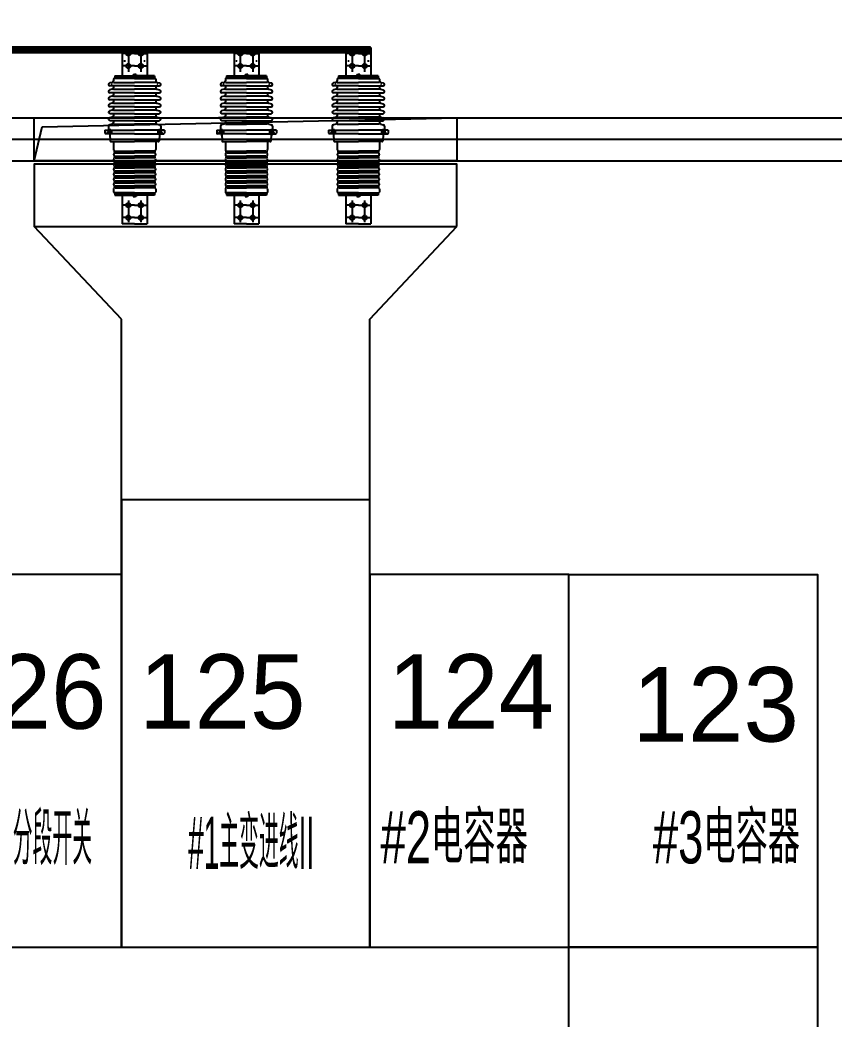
# Model space of a CAD drawing. Extents: x 3213259 to 3716512, y 332899 to 392399.
# Drawn here: x 3269788 to 3273062, y 357823 to 361842 of the extents above; entities that cross this region are included whole.
import ezdxf
from ezdxf.enums import TextEntityAlignment as Align

# ---------------------------------------------------------------- set-up
doc = ezdxf.new("R2010")
doc.units = 0
doc.header["$LTSCALE"] = 1000
doc.header["$MEASUREMENT"] = 0
doc.linetypes.add('CENTER', pattern=[50.8, 31.75, -6.35, 6.35, -6.35])
doc.linetypes.add('DOTE', pattern=[2.42, 2, -0.2, 0.02, -0.2])
for name, color, linetype in [('Cen', 4, 'CENTER'), ('DIM', 7, 'Continuous'), ('JZX_WALL', 50, 'Continuous'), ('Lz3_autosign', 7, 'Continuous'), ('PART', 1, 'Continuous'), ('电缆', 6, 'Continuous'), ('立面填充', 8, 'Continuous'), ('设备', 253, 'Continuous')]:
    doc.layers.add(name, color=color, linetype=linetype)
doc.layers.add('JYBASE', color=255, linetype='Continuous', lineweight=0)
doc.layers.add('JZX_DOTE', color=14, linetype='DOTE', lineweight=0)
doc.styles.add('sepd_yb2', font='sepd_gbe.shx', dxfattribs={"width": 0.8, "bigfont": 'sepd_gbc.shx'})
pattern_1 = [(90, (38683506.7, 5563254.86), (-538.815, 538.815), [142.875, -934.755]), (45, (38683506.7, 5563254.86), (-538.815367, 538.815367), [142.875, -619.125]), (135, (38683506.7, 5563254.86), (-538.815367, -538.815367), [142.875, -619.125])]

# ---------------------------------------------------------------- blocks, each defined once
blk = doc.blocks.new('A$C62D55686')
for p, q in [((44934.4, 13766), (44834.4, 13766)), ((45794.1, 13580), (44094.1, 13580)), ((44094.1, 13580), (44094.1, 13330)), ((45794.1, 13330), (45794.1, 13580)), ((44094.1, 13330), (45794.1, 13330)), ((44444.1, 12956.3), (44094.1, 13330)), ((45444.1, 12956.3), (45794.1, 13330))]:
    blk.add_line(p, q)
for points in [[(45794.1, 13330), (45794.1, 13580), (44094.1, 13580), (44094.1, 13330)], [(44444.1, 10430), (45444.1, 10430), (45444.1, 12230), (44444.1, 12230)], [(46244.1, 11930), (47244.1, 11930), (47244.1, 10430), (46244.1, 10430)]]:
    blk.add_lwpolyline(points, close=True)
at = {"color": 1}
blk.add_lwpolyline([(46244.1, 10430), (47244.1, 10430), (47244.1, 7930), (46244.1, 7930)], close=True, dxfattribs=at)
for points in [[(44876.6, 13835.4), (44876.4, 13835.2), (44876, 13835.9)], [(44880.1, 13837.6), (44879.9, 13837.5), (44879.7, 13838.2)], [(44861.9, 13816.5), (44861.8, 13816.7), (44861.1, 13816.3)], [(44866.1, 13810), (44865.9, 13810.2), (44865.5, 13809.6)], [(44869.9, 13806.7), (44869.7, 13806.8), (44869.3, 13806.1)]]:
    blk.add_solid(points)
at = {"layer": 'Cen'}
for p, q in [((44497.5, 14025), (44447.5, 14025)), ((44497.5, 14025), (44447.5, 14025)), ((44472.5, 14051.5), (44472.5, 13951.9)), ((44497.5, 14025), (44547.5, 14025)), ((44497.5, 14025), (44547.5, 14025)), ((44522.5, 14051.5), (44522.5, 13951.9)), ((44947.5, 14025), (44897.5, 14025)), ((44947.5, 14025), (44897.5, 14025)), ((44922.5, 14051.5), (44922.5, 13951.9)), ((44947.5, 14025), (44997.5, 14025)), ((44947.5, 14025), (44997.5, 14025)), ((44972.5, 14051.5), (44972.5, 13951.9)), ((45397.5, 14025), (45347.5, 14025)), ((45397.5, 14025), (45347.5, 14025)), ((45372.5, 14051.5), (45372.5, 13951.9)), ((45397.5, 14025), (45447.5, 14025)), ((45397.5, 14025), (45447.5, 14025)), ((45422.5, 14051.5), (45422.5, 13951.9)), ((44497.5, 13975), (44447.5, 13975)), ((44497.5, 13975), (44447.5, 13975)), ((44497.5, 13975), (44547.5, 13975)), ((44497.5, 13975), (44547.5, 13975)), ((44947.5, 13975), (44897.5, 13975)), ((44947.5, 13975), (44897.5, 13975)), ((44947.5, 13975), (44997.5, 13975)), ((44947.5, 13975), (44997.5, 13975)), ((45397.5, 13975), (45347.5, 13975)), ((45397.5, 13975), (45347.5, 13975)), ((45397.5, 13975), (45447.5, 13975)), ((45397.5, 13975), (45447.5, 13975)), ((44397.5, 13722.6), (44397.5, 13694.1)), ((44597.5, 13722.6), (44597.5, 13694.1)), ((44847.5, 13722.6), (44847.5, 13694.1)), ((45047.5, 13722.6), (45047.5, 13694.1)), ((45297.5, 13722.6), (45297.5, 13694.1)), ((45497.5, 13722.6), (45497.5, 13694.1)), ((44472.5, 13433.4), (44472.5, 13346.6)), ((44522.5, 13433.4), (44522.5, 13346.6)), ((44922.5, 13433.4), (44922.5, 13346.6)), ((44972.5, 13433.4), (44972.5, 13346.6)), ((45372.5, 13433.4), (45372.5, 13346.6)), ((45422.5, 13433.4), (45422.5, 13346.6)), ((44497.5, 13415), (44447.5, 13415)), ((44497.5, 13415), (44447.5, 13415)), ((44497.5, 13415), (44547.5, 13415)), ((44497.5, 13415), (44547.5, 13415)), ((44947.5, 13415), (44897.5, 13415)), ((44947.5, 13415), (44897.5, 13415)), ((44947.5, 13415), (44997.5, 13415)), ((44947.5, 13415), (44997.5, 13415)), ((45397.5, 13415), (45347.5, 13415)), ((45397.5, 13415), (45347.5, 13415)), ((45397.5, 13415), (45447.5, 13415)), ((45397.5, 13415), (45447.5, 13415)), ((44497.5, 13365), (44447.5, 13365)), ((44497.5, 13365), (44447.5, 13365)), ((44497.5, 13365), (44547.5, 13365)), ((44497.5, 13365), (44547.5, 13365)), ((44947.5, 13365), (44897.5, 13365)), ((44947.5, 13365), (44897.5, 13365)), ((44947.5, 13365), (44997.5, 13365)), ((44947.5, 13365), (44997.5, 13365)), ((45397.5, 13365), (45347.5, 13365)), ((45397.5, 13365), (45347.5, 13365)), ((45397.5, 13365), (45447.5, 13365)), ((45397.5, 13365), (45447.5, 13365))]:
    blk.add_line(p, q, dxfattribs=at)
at = {"layer": 'DIM'}
for centre in [(44457.6, 13994.9), (44537.4, 13994.9), (44907.6, 13994.9), (44987.4, 13994.9), (45357.6, 13994.9), (45437.4, 13994.9), (44430.7, 13931.2), (44564.3, 13931.2), (44880.7, 13931.2), (45014.3, 13931.2), (45330.7, 13931.2), (45464.3, 13931.2), (44405.6, 13901.6), (44589.4, 13901.6), (44855.6, 13901.6), (45039.4, 13901.6), (45305.6, 13901.6), (45489.4, 13901.6), (44388.5, 13706.9), (44606.5, 13706.9), (44838.5, 13706.9), (45056.5, 13706.9), (45288.5, 13706.9), (45506.5, 13706.9)]:
    blk.add_circle(centre, 0.4, dxfattribs=at)
at = {"layer": 'JYBASE', "lineweight": -3}
for p, q in [((44094.1, 13766), (45794.1, 13766)), ((44094.1, 13594), (44094.1, 13766)), ((44094.1, 13766), (45794.1, 13766)), ((44094.1, 13594), (44094.1, 13766)), ((44094.1, 13766), (45794.1, 13766)), ((44094.1, 13594), (44094.1, 13766)), ((44125.9, 13729.6), (45794.1, 13766)), ((44125.9, 13729.6), (45794.1, 13766)), ((44125.9, 13729.6), (45794.1, 13766)), ((45794.1, 13766), (45794.1, 13594)), ((45794.1, 13766), (45794.1, 13594)), ((45794.1, 13766), (45794.1, 13594)), ((44094.1, 13594), (44125.9, 13729.6)), ((44094.1, 13594), (44125.9, 13729.6)), ((44094.1, 13594), (44125.9, 13729.6)), ((45794.1, 13594), (44094.1, 13594)), ((45794.1, 13594), (44094.1, 13594)), ((45794.1, 13594), (44094.1, 13594))]:
    blk.add_line(p, q, dxfattribs=at)
at = {"layer": 'JYBASE'}
blk.add_lwpolyline([(44094.1, 13766), (45794.1, 13766), (45794.1, 13594), (44094.1, 13594)], close=True, dxfattribs=at)
blk.add_lwpolyline([(44094.1, 13766), (45794.1, 13766), (45794.1, 13594), (44094.1, 13594)], close=True, dxfattribs=at)
blk.add_lwpolyline([(44094.1, 13594), (44125.9, 13729.6), (45794.1, 13766)], dxfattribs=at)
blk.add_lwpolyline([(44094.1, 13594), (44125.9, 13729.6), (45794.1, 13766)], dxfattribs=at)
at = {"layer": 'JZX_DOTE', "ltscale": 20}
blk.add_line((1143.8, 13680), (49043.8, 13680), dxfattribs=at)
blk.add_line((1143.8, 13680), (49043.8, 13680), dxfattribs=at)
blk.add_line((1143.8, 13680), (49043.8, 13680), dxfattribs=at)
at = {"layer": 'JZX_WALL'}
for p, q in [((41993.8, 13766), (47793.8, 13766)), ((41993.8, 13594), (47793.8, 13594))]:
    blk.add_line(p, q, dxfattribs=at)
at = {"layer": 'Lz3_autosign', "color": 7, "linetype": 'ByBlock', "const_width": 30}
blk.add_lwpolyline([(42440.5, 14040), (45447.5, 14040)], dxfattribs=at)
at = {"layer": 'PART'}
for p, q in [((44497.5, 14050), (44447.5, 14050)), ((44497.5, 14050), (44447.5, 14050)), ((44447.5, 14050), (44447.5, 13935)), ((44497.5, 14050), (44547.5, 14050)), ((44497.5, 14050), (44547.5, 14050)), ((44547.5, 14050), (44547.5, 13935)), ((44947.5, 14050), (44897.5, 14050)), ((44947.5, 14050), (44897.5, 14050)), ((44897.5, 14050), (44897.5, 13935)), ((44947.5, 14050), (44997.5, 14050)), ((44947.5, 14050), (44997.5, 14050)), ((44997.5, 14050), (44997.5, 13935)), ((45397.5, 14050), (45347.5, 14050)), ((45397.5, 14050), (45347.5, 14050)), ((45347.5, 14050), (45347.5, 13935)), ((45397.5, 14050), (45447.5, 14050)), ((45397.5, 14050), (45447.5, 14050)), ((45447.5, 14050), (45447.5, 13935)), ((44407.8, 13909.1), (44397.2, 13906.9)), ((44412.5, 13922), (44412.5, 13915)), ((44412.5, 13909.1), (44497.5, 13909.1)), ((44497.5, 13925), (44415.5, 13925)), ((44417.5, 13935), (44497.5, 13935)), ((44417.5, 13935), (44417.5, 13925)), ((44417.5, 13928.5), (44497.5, 13928.5)), ((44491.5, 13940.5), (44497.5, 13940.5)), ((44491.5, 13940.5), (44491.5, 13935)), ((44503.5, 13940.5), (44497.5, 13940.5)), ((44577.5, 13935), (44497.5, 13935)), ((44577.5, 13928.5), (44497.5, 13928.5)), ((44497.5, 13925), (44579.5, 13925)), ((44582.5, 13909.1), (44497.5, 13909.1)), ((44503.5, 13940.5), (44503.5, 13935)), ((44577.5, 13935), (44577.5, 13925)), ((44582.5, 13922), (44582.5, 13915)), ((44587.2, 13909.1), (44597.8, 13906.9)), ((44857.8, 13909.1), (44847.2, 13906.9)), ((44862.5, 13922), (44862.5, 13915)), ((44862.5, 13909.1), (44947.5, 13909.1)), ((44947.5, 13925), (44865.5, 13925)), ((44867.5, 13935), (44947.5, 13935)), ((44867.5, 13935), (44867.5, 13925)), ((44867.5, 13928.5), (44947.5, 13928.5)), ((44941.5, 13940.5), (44947.5, 13940.5)), ((44941.5, 13940.5), (44941.5, 13935)), ((44953.5, 13940.5), (44947.5, 13940.5)), ((45027.5, 13935), (44947.5, 13935)), ((45027.5, 13928.5), (44947.5, 13928.5)), ((44947.5, 13925), (45029.5, 13925)), ((45032.5, 13909.1), (44947.5, 13909.1)), ((44953.5, 13940.5), (44953.5, 13935)), ((45027.5, 13935), (45027.5, 13925)), ((45032.5, 13922), (45032.5, 13915)), ((45037.2, 13909.1), (45047.8, 13906.9)), ((45307.8, 13909.1), (45297.2, 13906.9)), ((45312.5, 13922), (45312.5, 13915)), ((45312.5, 13909.1), (45397.5, 13909.1)), ((45397.5, 13925), (45315.5, 13925)), ((45317.5, 13935), (45397.5, 13935)), ((45317.5, 13935), (45317.5, 13925)), ((45317.5, 13928.5), (45397.5, 13928.5)), ((45391.5, 13940.5), (45397.5, 13940.5)), ((45391.5, 13940.5), (45391.5, 13935)), ((45403.5, 13940.5), (45397.5, 13940.5)), ((45477.5, 13935), (45397.5, 13935)), ((45477.5, 13928.5), (45397.5, 13928.5)), ((45397.5, 13925), (45479.5, 13925)), ((45482.5, 13909.1), (45397.5, 13909.1)), ((45403.5, 13940.5), (45403.5, 13935)), ((45477.5, 13935), (45477.5, 13925)), ((45482.5, 13922), (45482.5, 13915)), ((45487.2, 13909.1), (45497.8, 13906.9)), ((44407.8, 13881.1), (44397.2, 13878.9)), ((44497.5, 13895), (44398.5, 13895)), ((44497.5, 13867), (44398.5, 13867)), ((44412.5, 13895), (44412.5, 13887)), ((44412.5, 13881.1), (44497.5, 13881.1)), ((44412.5, 13867), (44412.5, 13859)), ((44497.5, 13895), (44596.5, 13895)), ((44582.5, 13881.1), (44497.5, 13881.1)), ((44497.5, 13867), (44596.5, 13867)), ((44582.5, 13895), (44582.5, 13887)), ((44582.5, 13867), (44582.5, 13859)), ((44587.2, 13881.1), (44597.8, 13878.9)), ((44857.8, 13881.1), (44847.2, 13878.9)), ((44947.5, 13895), (44848.5, 13895)), ((44947.5, 13867), (44848.5, 13867)), ((44862.5, 13895), (44862.5, 13887)), ((44862.5, 13881.1), (44947.5, 13881.1)), ((44862.5, 13867), (44862.5, 13859)), ((44947.5, 13895), (45046.5, 13895)), ((45032.5, 13881.1), (44947.5, 13881.1)), ((44947.5, 13867), (45046.5, 13867)), ((45032.5, 13895), (45032.5, 13887)), ((45032.5, 13867), (45032.5, 13859)), ((45037.2, 13881.1), (45047.8, 13878.9)), ((45307.8, 13881.1), (45297.2, 13878.9)), ((45397.5, 13895), (45298.5, 13895)), ((45397.5, 13867), (45298.5, 13867)), ((45312.5, 13895), (45312.5, 13887)), ((45312.5, 13881.1), (45397.5, 13881.1)), ((45312.5, 13867), (45312.5, 13859)), ((45397.5, 13895), (45496.5, 13895)), ((45482.5, 13881.1), (45397.5, 13881.1)), ((45397.5, 13867), (45496.5, 13867)), ((45482.5, 13895), (45482.5, 13887)), ((45482.5, 13867), (45482.5, 13859)), ((45487.2, 13881.1), (45497.8, 13878.9)), ((44407.8, 13853.1), (44397.2, 13850.9)), ((44407.8, 13825.1), (44397.2, 13822.9)), ((44497.5, 13839), (44398.5, 13839)), ((44412.5, 13853.1), (44497.5, 13853.1)), ((44412.5, 13839), (44412.5, 13831)), ((44412.5, 13825.1), (44497.5, 13825.1)), ((44582.5, 13853.1), (44497.5, 13853.1)), ((44497.5, 13839), (44596.5, 13839)), ((44582.5, 13825.1), (44497.5, 13825.1)), ((44582.5, 13839), (44582.5, 13831)), ((44587.2, 13853.1), (44597.8, 13850.9)), ((44587.2, 13825.1), (44597.8, 13822.9)), ((44857.8, 13853.1), (44847.2, 13850.9)), ((44857.8, 13825.1), (44847.2, 13822.9)), ((44947.5, 13839), (44848.5, 13839)), ((44862.5, 13853.1), (44947.5, 13853.1)), ((44862.5, 13839), (44862.5, 13831)), ((44862.5, 13825.1), (44947.5, 13825.1)), ((45032.5, 13853.1), (44947.5, 13853.1)), ((44947.5, 13839), (45046.5, 13839)), ((45032.5, 13825.1), (44947.5, 13825.1)), ((45032.5, 13839), (45032.5, 13831)), ((45037.2, 13853.1), (45047.8, 13850.9)), ((45037.2, 13825.1), (45047.8, 13822.9)), ((45307.8, 13853.1), (45297.2, 13850.9)), ((45307.8, 13825.1), (45297.2, 13822.9)), ((45397.5, 13839), (45298.5, 13839)), ((45312.5, 13853.1), (45397.5, 13853.1)), ((45312.5, 13839), (45312.5, 13831)), ((45312.5, 13825.1), (45397.5, 13825.1)), ((45482.5, 13853.1), (45397.5, 13853.1)), ((45397.5, 13839), (45496.5, 13839)), ((45482.5, 13825.1), (45397.5, 13825.1)), ((45482.5, 13839), (45482.5, 13831)), ((45487.2, 13853.1), (45497.8, 13850.9)), ((45487.2, 13825.1), (45497.8, 13822.9)), ((44407.8, 13797.1), (44397.2, 13794.9)), ((44497.5, 13811), (44398.5, 13811)), ((44412.5, 13811), (44412.5, 13803)), ((44412.5, 13797.1), (44497.5, 13797.1)), ((44497.5, 13811), (44596.5, 13811)), ((44582.5, 13797.1), (44497.5, 13797.1)), ((44582.5, 13811), (44582.5, 13803)), ((44587.2, 13797.1), (44597.8, 13794.9)), ((44857.8, 13797.1), (44847.2, 13794.9)), ((44947.5, 13811), (44848.5, 13811)), ((44862.5, 13811), (44862.5, 13803)), ((44862.5, 13797.1), (44947.5, 13797.1)), ((44947.5, 13811), (45046.5, 13811)), ((45032.5, 13797.1), (44947.5, 13797.1)), ((45032.5, 13811), (45032.5, 13803)), ((45037.2, 13797.1), (45047.8, 13794.9)), ((45307.8, 13797.1), (45297.2, 13794.9)), ((45397.5, 13811), (45298.5, 13811)), ((45312.5, 13811), (45312.5, 13803)), ((45312.5, 13797.1), (45397.5, 13797.1)), ((45397.5, 13811), (45496.5, 13811)), ((45482.5, 13797.1), (45397.5, 13797.1)), ((45482.5, 13811), (45482.5, 13803)), ((45487.2, 13797.1), (45497.8, 13794.9)), ((44407.8, 13769.1), (44397.2, 13766.9)), ((44497.5, 13783), (44398.5, 13783)), ((44497.5, 13755), (44398.5, 13755)), ((44412.5, 13783), (44412.5, 13775)), ((44412.5, 13769.1), (44497.5, 13769.1)), ((44412.5, 13755), (44412.5, 13747)), ((44497.5, 13783), (44596.5, 13783)), ((44582.5, 13769.1), (44497.5, 13769.1)), ((44497.5, 13755), (44596.5, 13755)), ((44582.5, 13783), (44582.5, 13775)), ((44582.5, 13755), (44582.5, 13747)), ((44587.2, 13769.1), (44597.8, 13766.9)), ((44857.8, 13769.1), (44847.2, 13766.9)), ((44947.5, 13783), (44848.5, 13783)), ((44947.5, 13755), (44848.5, 13755)), ((44862.5, 13783), (44862.5, 13775)), ((44862.5, 13769.1), (44947.5, 13769.1)), ((44862.5, 13755), (44862.5, 13747)), ((44947.5, 13783), (45046.5, 13783)), ((45032.5, 13769.1), (44947.5, 13769.1)), ((44947.5, 13755), (45046.5, 13755)), ((45032.5, 13783), (45032.5, 13775)), ((45032.5, 13755), (45032.5, 13747)), ((45037.2, 13769.1), (45047.8, 13766.9)), ((45307.8, 13769.1), (45297.2, 13766.9)), ((45397.5, 13783), (45298.5, 13783)), ((45397.5, 13755), (45298.5, 13755)), ((45312.5, 13783), (45312.5, 13775)), ((45312.5, 13769.1), (45397.5, 13769.1)), ((45312.5, 13755), (45312.5, 13747)), ((45397.5, 13783), (45496.5, 13783)), ((45482.5, 13769.1), (45397.5, 13769.1)), ((45397.5, 13755), (45496.5, 13755)), ((45482.5, 13783), (45482.5, 13775)), ((45482.5, 13755), (45482.5, 13747)), ((45487.2, 13769.1), (45497.8, 13766.9)), ((44377.5, 13717), (44377.5, 13705)), ((44377.5, 13717), (44497.5, 13717)), ((44390.5, 13717), (44390.5, 13702)), ((44392.5, 13733), (44392.5, 13717)), ((44407.8, 13741.1), (44397.2, 13738.9)), ((44404.5, 13717), (44404.5, 13702)), ((44412.5, 13741.1), (44497.5, 13741.1)), ((44582.5, 13741.1), (44497.5, 13741.1)), ((44617.5, 13717), (44497.5, 13717)), ((44587.2, 13741.1), (44597.8, 13738.9)), ((44590.5, 13717), (44590.5, 13702)), ((44602.5, 13733), (44602.5, 13717)), ((44604.5, 13717), (44604.5, 13702)), ((44617.5, 13717), (44617.5, 13705)), ((44827.5, 13717), (44827.5, 13705)), ((44827.5, 13717), (44947.5, 13717)), ((44840.5, 13717), (44840.5, 13702)), ((44842.5, 13733), (44842.5, 13717)), ((44857.8, 13741.1), (44847.2, 13738.9)), ((44854.5, 13717), (44854.5, 13702)), ((44862.5, 13741.1), (44947.5, 13741.1)), ((45032.5, 13741.1), (44947.5, 13741.1)), ((45067.5, 13717), (44947.5, 13717)), ((45037.2, 13741.1), (45047.8, 13738.9)), ((45040.5, 13717), (45040.5, 13702)), ((45052.5, 13733), (45052.5, 13717)), ((45054.5, 13717), (45054.5, 13702)), ((45067.5, 13717), (45067.5, 13705)), ((45277.5, 13717), (45277.5, 13705)), ((45277.5, 13717), (45397.5, 13717)), ((45290.5, 13717), (45290.5, 13702)), ((45292.5, 13733), (45292.5, 13717)), ((45307.8, 13741.1), (45297.2, 13738.9)), ((45304.5, 13717), (45304.5, 13702)), ((45312.5, 13741.1), (45397.5, 13741.1)), ((45482.5, 13741.1), (45397.5, 13741.1)), ((45517.5, 13717), (45397.5, 13717)), ((45487.2, 13741.1), (45497.8, 13738.9)), ((45490.5, 13717), (45490.5, 13702)), ((45502.5, 13733), (45502.5, 13717)), ((45504.5, 13717), (45504.5, 13702)), ((45517.5, 13717), (45517.5, 13705)), ((44497.5, 13702), (44380.5, 13702)), ((44397.7, 13699.2), (44399.3, 13673.8)), ((44402.3, 13671), (44497.5, 13671)), ((44412.5, 13671), (44412.5, 13639)), ((44412.5, 13671), (44412.5, 13639)), ((44497.5, 13702), (44614.5, 13702)), ((44592.7, 13671), (44497.5, 13671)), ((44582.5, 13671), (44582.5, 13639)), ((44582.5, 13671), (44582.5, 13639)), ((44597.3, 13699.2), (44595.7, 13673.8)), ((44947.5, 13702), (44830.5, 13702)), ((44847.7, 13699.2), (44849.3, 13673.8)), ((44852.3, 13671), (44947.5, 13671)), ((44862.5, 13671), (44862.5, 13639)), ((44862.5, 13671), (44862.5, 13639)), ((44947.5, 13702), (45064.5, 13702)), ((45042.7, 13671), (44947.5, 13671)), ((45032.5, 13671), (45032.5, 13639)), ((45032.5, 13671), (45032.5, 13639)), ((45047.3, 13699.2), (45045.7, 13673.8)), ((45397.5, 13702), (45280.5, 13702)), ((45297.7, 13699.2), (45299.3, 13673.8)), ((45302.3, 13671), (45397.5, 13671)), ((45312.5, 13671), (45312.5, 13639)), ((45312.5, 13671), (45312.5, 13639)), ((45397.5, 13702), (45514.5, 13702)), ((45492.7, 13671), (45397.5, 13671)), ((45482.5, 13671), (45482.5, 13639)), ((45482.5, 13671), (45482.5, 13639)), ((45497.3, 13699.2), (45495.7, 13673.8)), ((44416.1, 13632.8), (44413.7, 13635.8)), ((44413.7, 13622.2), (44416.1, 13625.2)), ((44419.4, 13632.8), (44497.5, 13632.8)), ((44419.4, 13625.2), (44497.5, 13625.2)), ((44575.6, 13632.8), (44497.5, 13632.8)), ((44575.6, 13625.2), (44497.5, 13625.2)), ((44578.9, 13632.8), (44581.4, 13635.8)), ((44581.4, 13622.2), (44578.9, 13625.2)), ((44866.1, 13632.8), (44863.7, 13635.8)), ((44863.7, 13622.2), (44866.1, 13625.2)), ((44869.4, 13632.8), (44947.5, 13632.8)), ((44869.4, 13625.2), (44947.5, 13625.2)), ((45025.6, 13632.8), (44947.5, 13632.8)), ((45025.6, 13625.2), (44947.5, 13625.2)), ((45028.9, 13632.8), (45031.4, 13635.8)), ((45031.4, 13622.2), (45028.9, 13625.2)), ((45316.1, 13632.8), (45313.7, 13635.8)), ((45313.7, 13622.2), (45316.1, 13625.2)), ((45319.4, 13632.8), (45397.5, 13632.8)), ((45319.4, 13625.2), (45397.5, 13625.2)), ((45475.6, 13632.8), (45397.5, 13632.8)), ((45475.6, 13625.2), (45397.5, 13625.2)), ((45478.9, 13632.8), (45481.4, 13635.8)), ((45481.4, 13622.2), (45478.9, 13625.2)), ((44416.1, 13612.8), (44413.7, 13615.8)), ((44413.7, 13602.2), (44416.1, 13605.2)), ((44416.1, 13592.8), (44413.7, 13595.8)), ((44413.7, 13582.2), (44416.1, 13585.2)), ((44419.4, 13612.8), (44497.5, 13612.8)), ((44419.4, 13605.2), (44497.5, 13605.2)), ((44419.4, 13592.8), (44497.5, 13592.8)), ((44419.4, 13585.2), (44497.5, 13585.2)), ((44575.6, 13612.8), (44497.5, 13612.8)), ((44575.6, 13605.2), (44497.5, 13605.2)), ((44575.6, 13592.8), (44497.5, 13592.8)), ((44575.6, 13585.2), (44497.5, 13585.2)), ((44578.9, 13612.8), (44581.4, 13615.8)), ((44581.4, 13602.2), (44578.9, 13605.2)), ((44578.9, 13592.8), (44581.4, 13595.8)), ((44581.4, 13582.2), (44578.9, 13585.2)), ((44866.1, 13612.8), (44863.7, 13615.8)), ((44863.7, 13602.2), (44866.1, 13605.2)), ((44866.1, 13592.8), (44863.7, 13595.8)), ((44863.7, 13582.2), (44866.1, 13585.2)), ((44869.4, 13612.8), (44947.5, 13612.8)), ((44869.4, 13605.2), (44947.5, 13605.2)), ((44869.4, 13592.8), (44947.5, 13592.8)), ((44869.4, 13585.2), (44947.5, 13585.2)), ((45025.6, 13612.8), (44947.5, 13612.8)), ((45025.6, 13605.2), (44947.5, 13605.2)), ((45025.6, 13592.8), (44947.5, 13592.8)), ((45025.6, 13585.2), (44947.5, 13585.2)), ((45028.9, 13612.8), (45031.4, 13615.8)), ((45031.4, 13602.2), (45028.9, 13605.2)), ((45028.9, 13592.8), (45031.4, 13595.8)), ((45031.4, 13582.2), (45028.9, 13585.2)), ((45316.1, 13612.8), (45313.7, 13615.8)), ((45313.7, 13602.2), (45316.1, 13605.2)), ((45316.1, 13592.8), (45313.7, 13595.8)), ((45313.7, 13582.2), (45316.1, 13585.2)), ((45319.4, 13612.8), (45397.5, 13612.8)), ((45319.4, 13605.2), (45397.5, 13605.2)), ((45319.4, 13592.8), (45397.5, 13592.8)), ((45319.4, 13585.2), (45397.5, 13585.2)), ((45475.6, 13612.8), (45397.5, 13612.8)), ((45475.6, 13605.2), (45397.5, 13605.2)), ((45475.6, 13592.8), (45397.5, 13592.8)), ((45475.6, 13585.2), (45397.5, 13585.2)), ((45478.9, 13612.8), (45481.4, 13615.8)), ((45481.4, 13602.2), (45478.9, 13605.2)), ((45478.9, 13592.8), (45481.4, 13595.8)), ((45481.4, 13582.2), (45478.9, 13585.2)), ((44416.1, 13572.8), (44413.7, 13575.8)), ((44413.7, 13562.2), (44416.1, 13565.2)), ((44416.1, 13552.8), (44413.7, 13555.8)), ((44413.7, 13542.2), (44416.1, 13545.2)), ((44419.4, 13572.8), (44497.5, 13572.8)), ((44419.4, 13572.8), (44435.5, 13572.8)), ((44419.4, 13565.2), (44497.5, 13565.2)), ((44419.4, 13565.2), (44435.5, 13565.2)), ((44419.4, 13552.8), (44497.5, 13552.8)), ((44419.4, 13545.2), (44497.5, 13545.2)), ((44575.6, 13572.8), (44497.5, 13572.8)), ((44575.6, 13565.2), (44497.5, 13565.2)), ((44575.6, 13552.8), (44497.5, 13552.8)), ((44575.6, 13545.2), (44497.5, 13545.2)), ((44575.6, 13572.8), (44559.5, 13572.8)), ((44575.6, 13565.2), (44559.5, 13565.2)), ((44578.9, 13572.8), (44581.4, 13575.8)), ((44581.4, 13562.2), (44578.9, 13565.2)), ((44578.9, 13552.8), (44581.4, 13555.8)), ((44581.4, 13542.2), (44578.9, 13545.2)), ((44866.1, 13572.8), (44863.7, 13575.8)), ((44863.7, 13562.2), (44866.1, 13565.2)), ((44866.1, 13552.8), (44863.7, 13555.8)), ((44863.7, 13542.2), (44866.1, 13545.2)), ((44869.4, 13572.8), (44947.5, 13572.8)), ((44869.4, 13572.8), (44885.5, 13572.8)), ((44869.4, 13565.2), (44947.5, 13565.2)), ((44869.4, 13565.2), (44885.5, 13565.2)), ((44869.4, 13552.8), (44947.5, 13552.8)), ((44869.4, 13545.2), (44947.5, 13545.2)), ((45025.6, 13572.8), (44947.5, 13572.8)), ((45025.6, 13565.2), (44947.5, 13565.2)), ((45025.6, 13552.8), (44947.5, 13552.8)), ((45025.6, 13545.2), (44947.5, 13545.2)), ((45025.6, 13572.8), (45009.5, 13572.8)), ((45025.6, 13565.2), (45009.5, 13565.2)), ((45028.9, 13572.8), (45031.4, 13575.8)), ((45031.4, 13562.2), (45028.9, 13565.2)), ((45028.9, 13552.8), (45031.4, 13555.8)), ((45031.4, 13542.2), (45028.9, 13545.2)), ((45316.1, 13572.8), (45313.7, 13575.8)), ((45313.7, 13562.2), (45316.1, 13565.2)), ((45316.1, 13552.8), (45313.7, 13555.8)), ((45313.7, 13542.2), (45316.1, 13545.2)), ((45319.4, 13572.8), (45397.5, 13572.8)), ((45319.4, 13572.8), (45335.5, 13572.8)), ((45319.4, 13565.2), (45397.5, 13565.2)), ((45319.4, 13565.2), (45335.5, 13565.2)), ((45319.4, 13552.8), (45397.5, 13552.8)), ((45319.4, 13545.2), (45397.5, 13545.2)), ((45475.6, 13572.8), (45397.5, 13572.8)), ((45475.6, 13565.2), (45397.5, 13565.2)), ((45475.6, 13552.8), (45397.5, 13552.8)), ((45475.6, 13545.2), (45397.5, 13545.2)), ((45475.6, 13572.8), (45459.5, 13572.8)), ((45475.6, 13565.2), (45459.5, 13565.2)), ((45478.9, 13572.8), (45481.4, 13575.8)), ((45481.4, 13562.2), (45478.9, 13565.2)), ((45478.9, 13552.8), (45481.4, 13555.8)), ((45481.4, 13542.2), (45478.9, 13545.2)), ((44416.1, 13532.8), (44413.7, 13535.8)), ((44413.7, 13522.2), (44416.1, 13525.2)), ((44416.1, 13512.8), (44413.7, 13515.8)), ((44413.7, 13502.2), (44416.1, 13505.2)), ((44419.4, 13532.8), (44497.5, 13532.8)), ((44419.4, 13525.2), (44497.5, 13525.2)), ((44419.4, 13512.8), (44497.5, 13512.8)), ((44419.4, 13505.2), (44497.5, 13505.2)), ((44575.6, 13532.8), (44497.5, 13532.8)), ((44575.6, 13525.2), (44497.5, 13525.2)), ((44575.6, 13512.8), (44497.5, 13512.8)), ((44575.6, 13505.2), (44497.5, 13505.2)), ((44578.9, 13532.8), (44581.4, 13535.8)), ((44581.4, 13522.2), (44578.9, 13525.2)), ((44578.9, 13512.8), (44581.4, 13515.8)), ((44581.4, 13502.2), (44578.9, 13505.2)), ((44866.1, 13532.8), (44863.7, 13535.8)), ((44863.7, 13522.2), (44866.1, 13525.2)), ((44866.1, 13512.8), (44863.7, 13515.8)), ((44863.7, 13502.2), (44866.1, 13505.2)), ((44869.4, 13532.8), (44947.5, 13532.8)), ((44869.4, 13525.2), (44947.5, 13525.2)), ((44869.4, 13512.8), (44947.5, 13512.8)), ((44869.4, 13505.2), (44947.5, 13505.2)), ((45025.6, 13532.8), (44947.5, 13532.8)), ((45025.6, 13525.2), (44947.5, 13525.2)), ((45025.6, 13512.8), (44947.5, 13512.8)), ((45025.6, 13505.2), (44947.5, 13505.2)), ((45028.9, 13532.8), (45031.4, 13535.8)), ((45031.4, 13522.2), (45028.9, 13525.2)), ((45028.9, 13512.8), (45031.4, 13515.8)), ((45031.4, 13502.2), (45028.9, 13505.2)), ((45316.1, 13532.8), (45313.7, 13535.8)), ((45313.7, 13522.2), (45316.1, 13525.2)), ((45316.1, 13512.8), (45313.7, 13515.8)), ((45313.7, 13502.2), (45316.1, 13505.2)), ((45319.4, 13532.8), (45397.5, 13532.8)), ((45319.4, 13525.2), (45397.5, 13525.2)), ((45319.4, 13512.8), (45397.5, 13512.8)), ((45319.4, 13505.2), (45397.5, 13505.2)), ((45475.6, 13532.8), (45397.5, 13532.8)), ((45475.6, 13525.2), (45397.5, 13525.2)), ((45475.6, 13512.8), (45397.5, 13512.8)), ((45475.6, 13505.2), (45397.5, 13505.2)), ((45478.9, 13532.8), (45481.4, 13535.8)), ((45481.4, 13522.2), (45478.9, 13525.2)), ((45478.9, 13512.8), (45481.4, 13515.8)), ((45481.4, 13502.2), (45478.9, 13505.2)), ((44412.5, 13479), (44412.5, 13468)), ((44416.1, 13492.8), (44413.7, 13495.8)), ((44413.7, 13482.2), (44416.1, 13485.2)), ((44497.5, 13465), (44415.5, 13465)), ((44417.5, 13465), (44417.5, 13455)), ((44419.4, 13492.8), (44497.5, 13492.8)), ((44419.4, 13485.2), (44497.5, 13485.2)), ((44575.6, 13492.8), (44497.5, 13492.8)), ((44575.6, 13485.2), (44497.5, 13485.2)), ((44497.5, 13465), (44579.5, 13465)), ((44577.5, 13465), (44577.5, 13455)), ((44578.9, 13492.8), (44581.4, 13495.8)), ((44581.4, 13482.2), (44578.9, 13485.2)), ((44582.5, 13479), (44582.5, 13468)), ((44862.5, 13479), (44862.5, 13468)), ((44866.1, 13492.8), (44863.7, 13495.8)), ((44863.7, 13482.2), (44866.1, 13485.2)), ((44947.5, 13465), (44865.5, 13465)), ((44867.5, 13465), (44867.5, 13455)), ((44869.4, 13492.8), (44947.5, 13492.8)), ((44869.4, 13485.2), (44947.5, 13485.2)), ((45025.6, 13492.8), (44947.5, 13492.8)), ((45025.6, 13485.2), (44947.5, 13485.2)), ((44947.5, 13465), (45029.5, 13465)), ((45027.5, 13465), (45027.5, 13455)), ((45028.9, 13492.8), (45031.4, 13495.8)), ((45031.4, 13482.2), (45028.9, 13485.2)), ((45032.5, 13479), (45032.5, 13468)), ((45312.5, 13479), (45312.5, 13468)), ((45316.1, 13492.8), (45313.7, 13495.8)), ((45313.7, 13482.2), (45316.1, 13485.2)), ((45397.5, 13465), (45315.5, 13465)), ((45317.5, 13465), (45317.5, 13455)), ((45319.4, 13492.8), (45397.5, 13492.8)), ((45319.4, 13485.2), (45397.5, 13485.2)), ((45475.6, 13492.8), (45397.5, 13492.8)), ((45475.6, 13485.2), (45397.5, 13485.2)), ((45397.5, 13465), (45479.5, 13465)), ((45477.5, 13465), (45477.5, 13455)), ((45478.9, 13492.8), (45481.4, 13495.8)), ((45481.4, 13482.2), (45478.9, 13485.2)), ((45482.5, 13479), (45482.5, 13468)), ((44417.5, 13461.5), (44497.5, 13461.5)), ((44417.5, 13455), (44497.5, 13455)), ((44447.5, 13455), (44447.5, 13340)), ((44491.5, 13455), (44491.5, 13449.5)), ((44491.5, 13449.5), (44497.5, 13449.5)), ((44577.5, 13461.5), (44497.5, 13461.5)), ((44577.5, 13455), (44497.5, 13455)), ((44503.5, 13449.5), (44497.5, 13449.5)), ((44503.5, 13455), (44503.5, 13449.5)), ((44547.5, 13455), (44547.5, 13340)), ((44867.5, 13461.5), (44947.5, 13461.5)), ((44867.5, 13455), (44947.5, 13455)), ((44897.5, 13455), (44897.5, 13340)), ((44941.5, 13455), (44941.5, 13449.5)), ((44941.5, 13449.5), (44947.5, 13449.5)), ((45027.5, 13461.5), (44947.5, 13461.5)), ((45027.5, 13455), (44947.5, 13455)), ((44953.5, 13449.5), (44947.5, 13449.5)), ((44953.5, 13455), (44953.5, 13449.5)), ((44997.5, 13455), (44997.5, 13340)), ((45317.5, 13461.5), (45397.5, 13461.5)), ((45317.5, 13455), (45397.5, 13455)), ((45347.5, 13455), (45347.5, 13340)), ((45391.5, 13455), (45391.5, 13449.5)), ((45391.5, 13449.5), (45397.5, 13449.5)), ((45477.5, 13461.5), (45397.5, 13461.5)), ((45477.5, 13455), (45397.5, 13455)), ((45403.5, 13449.5), (45397.5, 13449.5)), ((45403.5, 13455), (45403.5, 13449.5)), ((45447.5, 13455), (45447.5, 13340)), ((44497.5, 13340), (44447.5, 13340)), ((44497.5, 13340), (44447.5, 13340)), ((44497.5, 13340), (44547.5, 13340)), ((44497.5, 13340), (44547.5, 13340)), ((44947.5, 13340), (44897.5, 13340)), ((44947.5, 13340), (44897.5, 13340)), ((44947.5, 13340), (44997.5, 13340)), ((44947.5, 13340), (44997.5, 13340)), ((45397.5, 13340), (45347.5, 13340)), ((45397.5, 13340), (45347.5, 13340)), ((45397.5, 13340), (45447.5, 13340)), ((45397.5, 13340), (45447.5, 13340))]:
    blk.add_line(p, q, dxfattribs=at)
for centre in [(44472.5, 14025), (44522.5, 14025), (44922.5, 14025), (44972.5, 14025), (45372.5, 14025), (45422.5, 14025), (44472.5, 13975), (44522.5, 13975), (44922.5, 13975), (44972.5, 13975), (45372.5, 13975), (45422.5, 13975), (44472.5, 13415), (44522.5, 13415), (44922.5, 13415), (44972.5, 13415), (45372.5, 13415), (45422.5, 13415), (44472.5, 13365), (44522.5, 13365), (44922.5, 13365), (44972.5, 13365), (45372.5, 13365), (45422.5, 13365)]:
    blk.add_circle(centre, 9, dxfattribs=at)
for centre, radius, start, end in [((44398.5, 13901), 6, 102.164, 270), ((44406.5, 13915), 6, 282.164, 0), ((44415.5, 13922), 3, 90, 180), ((44497.5, 13937.8), 2.8, 90, 270), ((44497.5, 13937.8), 2.8, 270, 90), ((44579.5, 13922), 3, 0, 90), ((44588.5, 13915), 6, 180, 257.836), ((44596.5, 13901), 6, 270, 77.836), ((44848.5, 13901), 6, 102.164, 270), ((44856.5, 13915), 6, 282.164, 0), ((44865.5, 13922), 3, 90, 180), ((44947.5, 13937.8), 2.8, 90, 270), ((44947.5, 13937.8), 2.8, 270, 90), ((45029.5, 13922), 3, 0, 90), ((45038.5, 13915), 6, 180, 257.836), ((45046.5, 13901), 6, 270, 77.836), ((45298.5, 13901), 6, 102.164, 270), ((45306.5, 13915), 6, 282.164, 0), ((45315.5, 13922), 3, 90, 180), ((45397.5, 13937.8), 2.8, 90, 270), ((45397.5, 13937.8), 2.8, 270, 90), ((45479.5, 13922), 3, 0, 90), ((45488.5, 13915), 6, 180, 257.836), ((45496.5, 13901), 6, 270, 77.836), ((44398.5, 13873), 6, 102.164, 270), ((44406.5, 13887), 6, 282.164, 0), ((44588.5, 13887), 6, 180, 257.836), ((44596.5, 13873), 6, 270, 77.836), ((44848.5, 13873), 6, 102.164, 270), ((44856.5, 13887), 6, 282.164, 0), ((45038.5, 13887), 6, 180, 257.836), ((45046.5, 13873), 6, 270, 77.836), ((45298.5, 13873), 6, 102.164, 270), ((45306.5, 13887), 6, 282.164, 0), ((45488.5, 13887), 6, 180, 257.836), ((45496.5, 13873), 6, 270, 77.836), ((44398.5, 13845), 6, 102.164, 270), ((44406.5, 13859), 6, 282.164, 0), ((44406.5, 13831), 6, 282.164, 0), ((44588.5, 13859), 6, 180, 257.836), ((44588.5, 13831), 6, 180, 257.836), ((44596.5, 13845), 6, 270, 77.836), ((44848.5, 13845), 6, 102.164, 270), ((44856.5, 13859), 6, 282.164, 0), ((44856.5, 13831), 6, 282.164, 0), ((45038.5, 13859), 6, 180, 257.836), ((45038.5, 13831), 6, 180, 257.836), ((45046.5, 13845), 6, 270, 77.836), ((45298.5, 13845), 6, 102.164, 270), ((45306.5, 13859), 6, 282.164, 0), ((45306.5, 13831), 6, 282.164, 0), ((45488.5, 13859), 6, 180, 257.836), ((45488.5, 13831), 6, 180, 257.836), ((45496.5, 13845), 6, 270, 77.836), ((44398.5, 13817), 6, 102.164, 270), ((44398.5, 13789), 6, 102.164, 270), ((44406.5, 13803), 6, 282.164, 0), ((44588.5, 13803), 6, 180, 257.836), ((44596.5, 13817), 6, 270, 77.836), ((44596.5, 13789), 6, 270, 77.836), ((44848.5, 13817), 6, 102.164, 270), ((44848.5, 13789), 6, 102.164, 270), ((44856.5, 13803), 6, 282.164, 0), ((45038.5, 13803), 6, 180, 257.836), ((45046.5, 13817), 6, 270, 77.836), ((45046.5, 13789), 6, 270, 77.836), ((45298.5, 13817), 6, 102.164, 270), ((45298.5, 13789), 6, 102.164, 270), ((45306.5, 13803), 6, 282.164, 0), ((45488.5, 13803), 6, 180, 257.836), ((45496.5, 13817), 6, 270, 77.836), ((45496.5, 13789), 6, 270, 77.836), ((44398.5, 13761), 6, 102.164, 270), ((44406.5, 13775), 6, 282.164, 0), ((44406.5, 13747), 6, 282.164, 0), ((44588.5, 13775), 6, 180, 257.836), ((44588.5, 13747), 6, 180, 257.836), ((44596.5, 13761), 6, 270, 77.836), ((44848.5, 13761), 6, 102.164, 270), ((44856.5, 13775), 6, 282.164, 0), ((44856.5, 13747), 6, 282.164, 0), ((45038.5, 13775), 6, 180, 257.836), ((45038.5, 13747), 6, 180, 257.836), ((45046.5, 13761), 6, 270, 77.836), ((45298.5, 13761), 6, 102.164, 270), ((45306.5, 13775), 6, 282.164, 0), ((45306.5, 13747), 6, 282.164, 0), ((45488.5, 13775), 6, 180, 257.836), ((45488.5, 13747), 6, 180, 257.836), ((45496.5, 13761), 6, 270, 77.836), ((44380.5, 13705), 3, 180, 270), ((44398.5, 13733), 6, 102.164, 180), ((44596.5, 13733), 6, 0, 77.836), ((44614.5, 13705), 3, 270, 0), ((44830.5, 13705), 3, 180, 270), ((44848.5, 13733), 6, 102.164, 180), ((45046.5, 13733), 6, 0, 77.836), ((45064.5, 13705), 3, 270, 0), ((45280.5, 13705), 3, 180, 270), ((45298.5, 13733), 6, 102.164, 180), ((45496.5, 13733), 6, 0, 77.836), ((45514.5, 13705), 3, 270, 0), ((44394.7, 13699), 3, 3.6914, 90), ((44402.3, 13674), 3, 183.6914, 270), ((44592.7, 13674), 3, 270, 356.3086), ((44600.3, 13699), 3, 90, 176.3086), ((44844.7, 13699), 3, 3.6914, 90), ((44852.3, 13674), 3, 183.6914, 270), ((45042.7, 13674), 3, 270, 356.3086), ((45050.3, 13699), 3, 90, 176.3086), ((45294.7, 13699), 3, 3.6914, 90), ((45302.3, 13674), 3, 183.6914, 270), ((45492.7, 13674), 3, 270, 356.3086), ((45500.3, 13699), 3, 90, 176.3086), ((44417.5, 13639), 5, 180, 219.6396), ((44411.5, 13629), 6, 320.3604, 39.6396), ((44583.5, 13629), 6, 140.3604, 219.6396), ((44577.5, 13639), 5, 320.3604, 0), ((44867.5, 13639), 5, 180, 219.6396), ((44861.5, 13629), 6, 320.3604, 39.6396), ((45033.5, 13629), 6, 140.3604, 219.6396), ((45027.5, 13639), 5, 320.3604, 0), ((45317.5, 13639), 5, 180, 219.6396), ((45311.5, 13629), 6, 320.3604, 39.6396), ((45483.5, 13629), 6, 140.3604, 219.6396), ((45477.5, 13639), 5, 320.3604, 0), ((44417.5, 13619), 5, 140.3604, 219.6396), ((44417.5, 13599), 5, 140.3604, 219.6396), ((44411.5, 13609), 6, 320.3604, 39.6396), ((44411.5, 13589), 6, 320.3604, 39.6396), ((44583.5, 13609), 6, 140.3604, 219.6396), ((44583.5, 13589), 6, 140.3604, 219.6396), ((44577.5, 13619), 5, 320.3604, 39.6396), ((44577.5, 13599), 5, 320.3604, 39.6396), ((44867.5, 13619), 5, 140.3604, 219.6396), ((44867.5, 13599), 5, 140.3604, 219.6396), ((44861.5, 13609), 6, 320.3604, 39.6396), ((44861.5, 13589), 6, 320.3604, 39.6396), ((45033.5, 13609), 6, 140.3604, 219.6396), ((45033.5, 13589), 6, 140.3604, 219.6396), ((45027.5, 13619), 5, 320.3604, 39.6396), ((45027.5, 13599), 5, 320.3604, 39.6396), ((45317.5, 13619), 5, 140.3604, 219.6396), ((45317.5, 13599), 5, 140.3604, 219.6396), ((45311.5, 13609), 6, 320.3604, 39.6396), ((45311.5, 13589), 6, 320.3604, 39.6396), ((45483.5, 13609), 6, 140.3604, 219.6396), ((45483.5, 13589), 6, 140.3604, 219.6396), ((45477.5, 13619), 5, 320.3604, 39.6396), ((45477.5, 13599), 5, 320.3604, 39.6396), ((44417.5, 13579), 5, 140.3604, 219.6396), ((44417.5, 13559), 5, 140.3604, 219.6396), ((44417.5, 13539), 5, 140.3604, 219.6396), ((44411.5, 13569), 6, 320.3604, 39.6396), ((44411.5, 13549), 6, 320.3604, 39.6396), ((44583.5, 13569), 6, 140.3604, 219.6396), ((44583.5, 13549), 6, 140.3604, 219.6396), ((44577.5, 13579), 5, 320.3604, 39.6396), ((44577.5, 13559), 5, 320.3604, 39.6396), ((44577.5, 13539), 5, 320.3604, 39.6396), ((44867.5, 13579), 5, 140.3604, 219.6396), ((44867.5, 13559), 5, 140.3604, 219.6396), ((44867.5, 13539), 5, 140.3604, 219.6396), ((44861.5, 13569), 6, 320.3604, 39.6396), ((44861.5, 13549), 6, 320.3604, 39.6396), ((45033.5, 13569), 6, 140.3604, 219.6396), ((45033.5, 13549), 6, 140.3604, 219.6396), ((45027.5, 13579), 5, 320.3604, 39.6396), ((45027.5, 13559), 5, 320.3604, 39.6396), ((45027.5, 13539), 5, 320.3604, 39.6396), ((45317.5, 13579), 5, 140.3604, 219.6396), ((45317.5, 13559), 5, 140.3604, 219.6396), ((45317.5, 13539), 5, 140.3604, 219.6396), ((45311.5, 13569), 6, 320.3604, 39.6396), ((45311.5, 13549), 6, 320.3604, 39.6396), ((45483.5, 13569), 6, 140.3604, 219.6396), ((45483.5, 13549), 6, 140.3604, 219.6396), ((45477.5, 13579), 5, 320.3604, 39.6396), ((45477.5, 13559), 5, 320.3604, 39.6396), ((45477.5, 13539), 5, 320.3604, 39.6396), ((44417.5, 13519), 5, 140.3604, 219.6396), ((44417.5, 13499), 5, 140.3604, 219.6396), ((44411.5, 13529), 6, 320.3604, 39.6396), ((44411.5, 13509), 6, 320.3604, 39.6396), ((44583.5, 13529), 6, 140.3604, 219.6396), ((44583.5, 13509), 6, 140.3604, 219.6396), ((44577.5, 13519), 5, 320.3604, 39.6396), ((44577.5, 13499), 5, 320.3604, 39.6396), ((44867.5, 13519), 5, 140.3604, 219.6396), ((44867.5, 13499), 5, 140.3604, 219.6396), ((44861.5, 13529), 6, 320.3604, 39.6396), ((44861.5, 13509), 6, 320.3604, 39.6396), ((45033.5, 13529), 6, 140.3604, 219.6396), ((45033.5, 13509), 6, 140.3604, 219.6396), ((45027.5, 13519), 5, 320.3604, 39.6396), ((45027.5, 13499), 5, 320.3604, 39.6396), ((45317.5, 13519), 5, 140.3604, 219.6396), ((45317.5, 13499), 5, 140.3604, 219.6396), ((45311.5, 13529), 6, 320.3604, 39.6396), ((45311.5, 13509), 6, 320.3604, 39.6396), ((45483.5, 13529), 6, 140.3604, 219.6396), ((45483.5, 13509), 6, 140.3604, 219.6396), ((45477.5, 13519), 5, 320.3604, 39.6396), ((45477.5, 13499), 5, 320.3604, 39.6396), ((44417.5, 13479), 5, 140.3604, 180), ((44415.5, 13468), 3, 180, 270), ((44411.5, 13489), 6, 320.3604, 39.6396), ((44583.5, 13489), 6, 140.3604, 219.6396), ((44579.5, 13468), 3, 270, 0), ((44577.5, 13479), 5, 0, 39.6396), ((44867.5, 13479), 5, 140.3604, 180), ((44865.5, 13468), 3, 180, 270), ((44861.5, 13489), 6, 320.3604, 39.6396), ((45033.5, 13489), 6, 140.3604, 219.6396), ((45029.5, 13468), 3, 270, 0), ((45027.5, 13479), 5, 0, 39.6396), ((45317.5, 13479), 5, 140.3604, 180), ((45315.5, 13468), 3, 180, 270), ((45311.5, 13489), 6, 320.3604, 39.6396), ((45483.5, 13489), 6, 140.3604, 219.6396), ((45479.5, 13468), 3, 270, 0), ((45477.5, 13479), 5, 0, 39.6396), ((44497.5, 13452.2), 2.8, 90, 270), ((44497.5, 13452.2), 2.8, 270, 90), ((44947.5, 13452.2), 2.8, 90, 270), ((44947.5, 13452.2), 2.8, 270, 90), ((45397.5, 13452.2), 2.8, 90, 270), ((45397.5, 13452.2), 2.8, 270, 90)]:
    blk.add_arc(centre, radius, start, end, dxfattribs=at)
at = {"layer": '电缆'}
for p, q in [((44444.1, 10530), (44444.1, 12956.3)), ((45444.1, 10530), (45444.1, 12956.3))]:
    blk.add_line(p, q, dxfattribs=at)
at = {"layer": '设备', "color": 1, "linetype": 'Continuous'}
for points in [[(43444.1, 10430), (44444.1, 10430), (44444.1, 11930), (43444.1, 11930)], [(45444.1, 10430), (46244.1, 10430), (46244.1, 11930), (45444.1, 11930)]]:
    blk.add_lwpolyline(points, close=True, dxfattribs=at)
at = {"color": 1, "style": 'sepd_yb2', "width": 0.4}
for s, p in [('I(2)-II(1)分段开关', (43964.1, 10847)), ('#1主变进线II', (44966.3, 10862.4))]:
    blk.add_text(s, height=210, dxfattribs=at).set_placement(p, align=Align.MIDDLE)
at = {"color": 1, "style": 'sepd_yb2', "width": 0.65}
for s, p in [('#2电容器', (45486.9, 10767.5)), ('#3电容器', (46581.9, 10767.5))]:
    blk.add_text(s, height=210, dxfattribs=at).set_placement(p)
at = {"layer": '设备', "color": 1, "style": 'sepd_yb2'}
for s, p in [('126', (44049.9, 11309.1)), ('125', (44849.9, 11309.1)), ('124', (45849.9, 11309.1)), ('123', (46834.7, 11257.6))]:
    blk.add_text(s, height=300, dxfattribs=at).set_placement(p, align=Align.CENTER)
blk = doc.blocks.new('bdz1')
at = {"layer": '立面填充', "color": 2}
blk.add_line((-35444.6168, -5201.8931), (-35407.2318, -5201.8931), dxfattribs=at)

msp = doc.modelspace()

# ---------------------------------------------------------------- hatches: boundary and pattern name
h = msp.add_hatch()
h.set_pattern_fill('GRASS', color=256, scale=30, style=0)
h.set_pattern_definition(pattern_1)
h.paths.add_polyline_path([(3227414.856, 356861.717), (3225914.856, 356861.717), (3225914.856, 359861.717), (3227414.856, 359861.717)])
h.paths.add_polyline_path([(3282466.609, 379933.53), (3282466.609, 379433.53), (3279336.214, 379433.53), (3279336.214, 379933.53), (3228683.227, 379933.53), (3227414.856, 369441.717), (3227414.856, 342708.338), (3278719.894, 341014.653), (3283262.384, 379933.53)])
edge = h.paths.add_edge_path()
edge.add_line((3221575.256, 347403.567), (3227409.321, 347210.972))
edge.add_line((3227409.321, 347210.972), (3227396.062, 343209.231))
edge.add_line((3227396.062, 343209.231), (3221109.927, 343416.749))
edge.add_line((3221109.927, 343416.749), (3220993.595, 342420.045))
edge.add_line((3220993.595, 342420.045), (3279163.189, 340499.747))
edge.add_line((3279163.189, 340499.747), (3283824.137, 380433.53))
edge.add_line((3283824.137, 380433.53), (3282466.609, 380433.53))
edge.add_line((3282466.609, 380433.53), (3282466.609, 379433.53))
edge.add_line((3282466.609, 379433.53), (3279336.214, 379433.53))
edge.add_line((3279336.214, 379433.53), (3279336.214, 380135.488))
edge.add_line((3279336.214, 380135.488), (3279833.813, 380433.53))
edge.add_line((3279833.813, 380433.53), (3226182.622, 380433.53))
edge.add_arc((3254466.895, 370433.529), 30000.002, 160.5287798, 173.3427359)
edge.add_line((3224669.171, 373911.427), (3221575.256, 347403.567))
h = msp.add_hatch()
h.set_pattern_fill('GRASS', color=256, scale=30, style=0)
h.set_pattern_definition(pattern_1)
h.paths.add_polyline_path([(3283262.384, 379933.53), (3282758.99, 379933.53), (3279449.919, 351582.273, -0.39005211), (3268161.153, 341863.492), (3227414.856, 343208.61), (3227414.856, 342708.338), (3278719.894, 341014.653)])
h = msp.add_hatch()
h.set_pattern_fill('GRASS', color=256, scale=30, style=0)
h.set_pattern_definition(pattern_1)
h.paths.add_polyline_path([(3275476.89, 352045.993), (3275618.785, 353261.717), (3274274.856, 353261.717), (3274274.856, 348866.43, 0.12324367)])
h.paths.add_polyline_path([(3277805.122, 362677.489), (3277805.122, 368574.986), (3276205.857, 368574.986), (3276205.857, 362677.489)], flags=25)
h.paths.add_polyline_path([(3237665.533, 346872.393), (3238174.856, 347381.717), (3238174.856, 348881.717), (3231614.856, 348881.717), (3231614.856, 347681.717), (3229814.856, 347681.717), (3229814.856, 348881.717), (3227414.856, 348881.717), (3227414.856, 347210.789)])
h.paths.add_polyline_path([(3243957.811, 346664.672), (3244174.856, 346881.717), (3244174.856, 348881.717), (3241374.856, 348881.717), (3241374.856, 346749.941)])
edge = h.paths.add_edge_path()
edge.add_line((3247374.856, 348881.717), (3247374.856, 346551.869))
edge.add_line((3247374.856, 346551.869), (3268293.129, 345861.314))
edge.add_arc((3268524.088, 352857.503), 7000, 268.1092354, 325.2390854)
edge.add_line((3274274.856, 348866.43), (3274274.856, 348881.717))
edge.add_line((3274274.856, 348881.717), (3272524.856, 348881.717))
edge.add_line((3272524.856, 348881.717), (3272524.856, 347681.717))
edge.add_line((3272524.856, 347681.717), (3270724.856, 347681.717))
edge.add_line((3270724.856, 347681.717), (3270724.856, 348881.717))
edge.add_line((3270724.856, 348881.717), (3247374.856, 348881.717))
h.paths.add_polyline_path([(3275514.856, 371441.717), (3274274.856, 371441.717), (3274274.856, 356461.717), (3274744.856, 356461.717), (3275244.856, 356961.717), (3275244.856, 358461.717), (3275514.856, 358461.717)])
edge = h.paths.add_edge_path()
edge.add_line((3276662.739, 371441.717), (3275514.856, 371441.717))
edge.add_line((3275514.856, 371441.717), (3275514.856, 358461.717))
edge.add_line((3275514.856, 358461.717), (3276225.713, 358461.717))
edge.add_line((3276225.713, 358461.717), (3277294.875, 367622.02))
edge.add_arc((3270342.073, 368433.53), 7000, 353.3427359, 385.4511275)

# ---------------------------------------------------------------- block references
at = {"xscale": 1000, "yscale": 1000, "zscale": 1000}
msp.add_blockref('bdz1', (38681506.695, 5563254.86), dxfattribs=at)
msp.add_blockref('A$C62D55686', (3225751.106, 347681.689))

doc.saveas('drawing.dxf')
